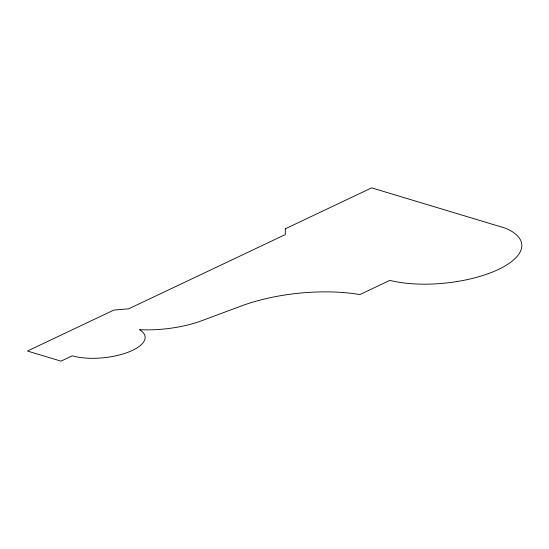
<?xml version="1.0" encoding="UTF-8"?>
<svg xmlns="http://www.w3.org/2000/svg" width="549" height="549" viewBox="0 0 549 549"><rect width="100%" height="100%" fill="white"/><g stroke="black" fill="none" stroke-linecap="round" stroke-linejoin="round"><path stroke-width="0.82" d="M285.315 228.796L285.288 234.588L128.74 308.792L113.808 310.096L27.45 351.031L60.98 361.139L72.2 355.821A43.193 16.6 -5.9 0 0 128.459 352.087A43.193 16.6 -5.9 0 0 139.521 329.688A67.918 26.098 -5.9 0 0 202.053 320.609L241.073 306.067A104.132 40.015 -5.9 0 1 359.883 294.573L389.811 280.381A79.989 30.737 -5.9 0 0 496.66 270.252A79.989 30.737 -5.9 0 0 505.403 228.185L371.68 187.861L285.315 228.796"/></g></svg>
